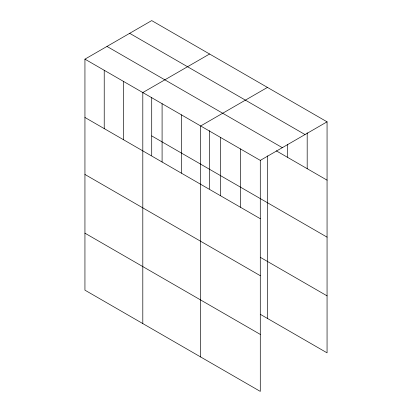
<?xml version="1.0" encoding="UTF-8"?>
<svg xmlns="http://www.w3.org/2000/svg" width="412" height="412" viewBox="0 0 412 412"><rect width="100%" height="100%" fill="white"/><g stroke="black" fill="none" stroke-linecap="round" stroke-linejoin="round"><path stroke-width="0.62" d="M151.714 97.284L151.714 155.478M209.579 130.692L209.579 188.887M84.939 59.153L260.286 160.386L260.286 391.4L84.939 290.166L84.939 59.153L151.714 20.6L327.061 121.834L327.061 352.847L260.276 314.294M267.445 155.865L267.445 318.43M209.579 54.008L142.804 92.561L142.804 323.575M267.445 87.416L200.67 125.969L200.67 356.983M260.286 160.386L327.061 121.834M129.677 33.321L305.024 134.559M106.976 46.427L282.323 147.666M276.277 150.833L327.061 180.157M151.714 135.909L327.061 237.142M84.939 117.472L260.286 218.705M260.276 257.304L327.061 295.857M84.939 174.461L260.286 275.695M84.939 233.177L260.286 334.41M307.187 132.793L307.187 168.683M287.313 144.391L287.313 157.209M240.412 148.912L240.412 207.236M220.538 137.438L220.538 195.762M181.378 114.83L181.378 173.153M162.091 103.695L162.091 162.014M123.518 81.421L123.518 139.745M104.226 70.287L104.226 128.606"/></g></svg>
